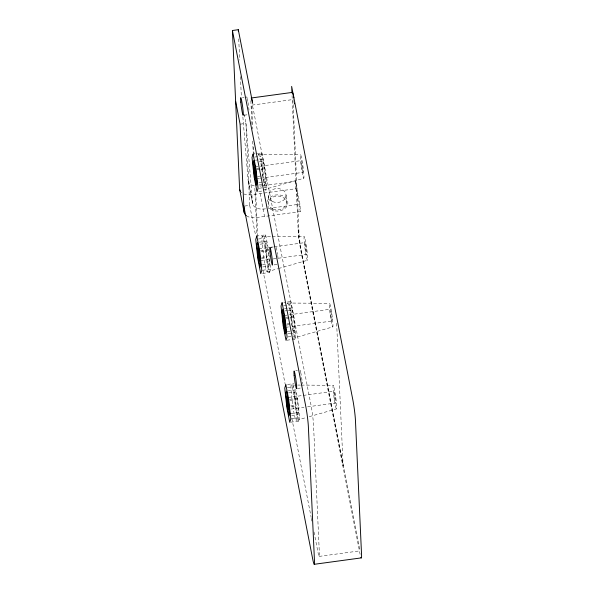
<?xml version="1.0" encoding="UTF-8"?>
<svg xmlns="http://www.w3.org/2000/svg" width="594" height="594" viewBox="0 0 594 594"><rect width="100%" height="100%" fill="white"/><g stroke="black" fill="none" stroke-linecap="round" stroke-linejoin="round"><path stroke-width="0.45" stroke-dasharray="2.97 2.23" d="M261.909 152.888L264.805 167.723L266.899 187.199L265.837 190.518L262.942 175.69L260.848 156.215L261.909 152.888L253.965 153.972L253.541 144.765M258.977 184.994L265.154 184.155L263.291 174.599L261.88 161.494L262.593 159.259L259.066 159.734M265.154 184.155L265.867 181.92L264.464 168.807L262.593 159.259M262.503 273.448L269.565 272.483L266.669 257.655L264.575 238.179L265.637 234.853L257.692 235.937M262.704 266.958L268.882 266.119L267.01 256.563L265.607 243.458L266.32 241.223L259.259 242.181M268.882 266.119L269.594 263.885L268.184 250.772L266.32 241.223M269.565 272.483L270.619 269.164L269.097 254.997M286.909 340.228L294.854 339.152L291.958 324.317L289.865 304.841L290.919 301.522L283.865 302.48M287.986 333.628L294.164 332.781L292.3 323.233L290.897 310.12L291.602 307.885L288.075 308.368M294.164 332.781L294.884 330.546L293.473 317.441L291.602 307.885M294.854 339.152L295.909 335.825L293.815 316.35L290.919 301.522M290.629 422.208L298.574 421.131L295.678 406.296L293.584 386.82L294.119 385.157M291.713 415.607L297.891 414.761L296.027 405.212L294.617 392.099L295.329 389.864L288.268 390.83M297.891 414.761L298.604 412.526L297.193 399.42L295.329 389.864M298.574 421.131L299.636 417.805L297.542 398.329L295.871 389.761M263.335 189.805L303.72 178.297A11.91 0.861 82.2 0 0 302.064 160.566A11.91 0.861 82.2 0 0 300.571 160.632A11.91 0.861 82.2 0 0 303.72 178.297M267.092 271.785L277.621 268.778M278.504 268.533L307.469 260.276M292.397 338.417L332.766 326.915A11.91 0.861 82.2 0 0 331.103 309.333A11.91 0.861 82.2 0 0 329.573 309.125A11.91 0.861 82.2 0 0 332.722 326.93M296.072 420.418A17.857 1.285 82.2 0 0 293.584 393.822A17.857 1.285 82.2 0 0 291.35 393.919A17.857 1.285 82.2 0 0 296.072 420.418L305.724 417.671M309.236 416.669L336.456 408.917A11.91 0.861 82.2 0 0 334.801 391.179A11.91 0.861 82.2 0 0 333.308 391.246A11.91 0.861 82.2 0 0 336.456 408.917M242.426 97.416L244.112 97.186M252.064 105.116L293.25 99.502A11.91 0.854 82.2 0 0 293.05 102.153L298.975 232.588A11.91 0.854 82.2 0 0 301.099 249.19L359.118 546.45A11.91 0.854 82.2 0 0 360.083 550.348M243.986 115.229L249.035 114.538M240.095 124.176L245.983 123.374L252.561 203.096A11.91 7.41 -11 0 0 264.664 208.947L267.382 208.576M254.67 157.054L260.848 156.215M255.531 160.217L258.182 159.86M259.236 161.85L261.88 161.494M255.153 166.884L301.321 160.595M256.86 168.8L264.805 167.723M256.519 169.891L260.046 169.409M260.929 169.29L264.464 168.807M257.648 176.411L262.942 175.69M256.757 178.683L259.474 178.311M260.38 178.193L302.918 172.394A5.955 0.431 82.2 0 0 302.094 163.536A5.955 0.431 82.2 0 0 301.351 163.565A5.955 0.431 82.2 0 0 302.918 172.394M258.806 182.878L262.34 182.395M263.224 182.276L265.867 181.92M262.919 185.707L260.202 186.078A11.91 7.41 -11 0 1 259.177 186.189M263.825 185.588L295.508 181.274L299.97 204.143L300.304 211.59L256.177 217.597A11.91 7.41 -11 0 1 247.045 216.164M258.954 188.276L266.899 187.199M258.784 191.483L264.078 190.763M295.508 181.274L295.842 188.729L251.715 194.735A11.91 7.41 -11 0 1 244.075 194.023M252.472 201.232L252.851 201.18M244.661 206.044L249.703 205.361L245.983 123.374L244.26 114.575M268.288 208.449L299.97 204.143M258.397 239.018L264.575 238.179M260.306 244.179L265.607 243.458M258.865 248.871L273.351 246.904M274.257 246.777L305.034 242.59M270.819 247.304L273.344 246.956M260.588 250.765L268.525 249.688L269.008 254.113M261.122 251.73L268.184 250.772M261.716 257.284L267.01 256.563M261.375 258.375L266.669 257.655M260.491 260.662L269.542 259.43M273.166 258.939L306.653 254.381A5.955 0.431 82.2 0 0 305.843 245.656A5.955 0.431 82.2 0 0 305.056 245.419A5.955 0.431 82.2 0 0 306.63 254.381M262.533 264.842L269.594 263.885M274.064 264.887L278.267 264.315M262.682 270.24L270.619 269.164M283.687 305.68L289.865 304.841M284.548 308.85L287.192 308.486M284.719 310.966L287.362 310.603M288.246 310.484L290.897 310.12M284.17 315.511L330.338 309.229M285.877 317.434L293.815 316.35M286.412 318.399L289.055 318.042M289.939 317.916L293.473 317.441M287.006 323.953L290.54 323.47M286.657 325.037L290.191 324.562M285.759 327.309L288.476 326.945M292.099 326.448L331.927 321.027A5.955 0.431 82.2 0 0 331.118 312.229A5.955 0.431 82.2 0 0 330.353 312.125A5.955 0.431 82.2 0 0 331.927 321.027M286.939 331.63L294.884 330.546M287.971 336.909L295.909 335.825M295.767 370.663L297.446 370.433M287.585 384.459L293.763 383.62M287.407 387.659L293.584 386.82M297.327 388.476L302.368 387.793M288.439 392.946L294.617 392.099M287.89 397.497L302.376 395.53M303.274 395.404L334.051 391.216M289.597 399.413L297.542 398.329M290.132 400.378L297.193 399.42M290.733 405.932L296.027 405.212M291.268 406.897L295.678 406.296M291.298 409.051L303.972 407.328M307.595 406.831L335.655 403.014A5.955 0.431 82.2 0 0 334.83 394.149A5.955 0.431 82.2 0 0 334.08 394.178A5.955 0.431 82.2 0 0 335.655 403.014M290.659 413.61L298.604 412.526M291.691 418.889L299.636 417.805M319.178 556.4L360.365 550.794M258.531 154.41L300.519 154.7M262.288 236.397L271.413 236.464M272.327 236.464L304.269 236.687M287.563 303.037L329.544 303.326M291.268 385.023L294.008 385.038M297.653 385.068L300.393 385.083M301.307 385.09L333.256 385.313M295.842 188.729L300.304 211.59M260.075 193.599L264.538 216.461M265.637 234.853L268.525 249.688M242.879 117.003L248.099 180.227L252.561 203.096M248.173 180.873L252.636 203.735M262.927 270.248L285.105 383.858M291.84 418.391L311.182 517.463M311.36 518.369L311.887 521.094M314.018 532.001L317.931 552.056A11.91 0.854 82.2 0 0 319.379 553.749L313.543 425.178A14.887 1.069 82.2 0 0 310.885 404.432L253.311 109.459A11.91 0.854 82.2 0 0 251.863 107.766L252.829 129.039M249.703 205.361L255.546 235.269M336.642 323.292L343.117 465.882L298.5 237.333L292.07 95.664M286.063 195.032L286.397 202.487M268.228 195.99L268.562 203.438M255.687 191.944L257.789 238.194M251.938 124.458L250.883 101.329A14.887 1.069 82.2 0 1 250.861 100.557M252.695 141.112L253.282 154.069M254.833 188.298L256.979 235.484M238.721 38.892L239.679 60.046M240.429 76.596L241.35 96.829M254.277 185.885A11.91 7.41 -11 0 1 248.099 180.227M241.929 192.864A11.91 7.41 -11 0 1 241.357 192.397M267.27 201.544A10.417 8.123 -2.6 0 1 282.64 195.812A10.417 8.123 -2.6 0 1 284.444 208.88A10.417 8.123 -2.6 0 1 267.939 206.385M276.232 247.371A8.932 0.646 82.2 0 1 277.584 254.514M277.71 255.435A8.932 0.646 82.2 0 1 278.051 258.175M298.166 229.878A14.887 1.069 82.2 0 0 300.816 250.631L359.734 552.465A14.887 1.069 82.2 0 0 360.113 554.306M287.303 303.593A17.857 1.285 82.2 0 1 289.545 310.105A17.857 1.285 82.2 0 1 292.285 329.737M292.567 333.375A17.857 1.285 82.2 0 1 292.604 334.006M258.249 155.286A17.857 1.285 82.2 0 1 260.499 161.286A17.857 1.285 82.2 0 1 263.328 181.697M263.58 185.224A17.857 1.285 82.2 0 1 263.61 185.825M246.503 97.149A8.932 0.646 82.2 0 1 247.111 98.01M247.238 98.515A8.932 0.646 82.2 0 1 247.861 101.648M248.002 102.495A8.932 0.646 82.2 0 1 248.537 106.126M248.715 107.507A8.932 0.646 82.2 0 1 248.99 110.09M299.97 370.092A8.932 0.646 82.2 0 1 300.638 372.044M300.705 372.349A8.932 0.646 82.2 0 1 301.99 380.301M302.198 382.091A8.932 0.646 82.2 0 1 302.361 383.739M272.631 201.596A8.932 6.957 -2.6 0 0 286.07 195.396A8.932 6.957 -2.6 0 0 272.728 189.538A8.932 6.957 -2.6 0 0 272.631 201.596M272.965 209.051A8.932 6.957 -2.6 0 0 286.412 202.851A8.932 6.957 -2.6 0 0 273.069 196.993A8.932 6.957 -2.6 0 0 272.965 209.051M304.277 242.352A11.91 0.861 82.2 0 0 307.417 260.283A11.91 0.861 82.2 0 0 305.836 242.82A11.91 0.861 82.2 0 0 304.277 242.352M262.303 244.891A17.857 1.285 82.2 0 0 267.025 271.785A17.857 1.285 82.2 0 0 264.649 245.597A17.857 1.285 82.2 0 0 262.303 244.891"/><path stroke-width="0.89" d="M253.059 162.697L253.772 160.454L255.635 170.01L257.046 183.115L256.333 185.358L254.462 175.802L253.059 162.697L257.046 183.115M256.779 244.661L257.492 242.419L259.355 251.975L260.766 265.08L260.053 267.322L258.19 257.766L256.779 244.661L260.766 265.08M282.068 311.323L282.781 309.088L284.645 318.636L286.056 331.749L285.343 333.984L283.479 324.435L282.068 311.323L286.056 331.749M285.788 393.302L286.508 391.067L288.372 400.616L289.775 413.728L289.063 415.963L287.199 406.415L285.788 393.302L289.775 413.728M240.436 191.335A11.91 7.41 -11 0 1 239.612 188.885L232.417 30.502L238.298 29.7L252.695 103.445M251.136 98.01L292.322 92.404M314.226 564.3L361.293 557.892M232.417 30.502L305.724 406.081A14.887 1.069 82.2 0 1 308.383 426.826L314.471 560.988A14.887 1.069 82.2 0 1 312.667 558.872L243.822 206.163M235.632 101.307L240.095 124.176L244.075 211.746A11.91 7.41 -11 0 0 246.399 215.733M239.686 189.523L244.149 212.392M291.944 92.887L291.647 86.405L352.799 399.673A14.887 1.069 82.2 0 1 355.45 420.418L361.546 554.581A14.887 1.069 82.2 0 1 360.937 557.335M238.298 29.7L238.387 31.541M294.342 103.081A11.91 0.854 82.2 0 1 294.498 103.846M251.492 98.574A14.887 1.069 82.2 0 1 252.502 102.48M292.099 92.857A14.887 1.069 82.2 0 1 293.882 97.839M253.089 154.091L252.027 157.41L254.121 176.886L257.016 191.721L258.078 188.402L255.984 168.926L253.089 154.091M256.808 236.056L255.747 239.375L257.841 258.85L260.736 273.686L261.798 270.367L259.704 250.891L256.808 236.056M282.098 302.717L281.036 306.044L283.13 325.519L286.026 340.355L287.088 337.028L284.994 317.552L282.098 302.717M285.818 384.697L284.764 388.023L286.857 407.499L289.753 422.334L290.808 419.008L288.714 399.532L285.818 384.697M283.286 318.533A5.955 0.431 82.2 0 0 284.853 327.435A5.955 0.431 82.2 0 0 284.043 318.636A5.955 0.431 82.2 0 0 283.286 318.533M254.277 169.973A5.955 0.431 82.2 0 0 255.851 178.809A5.955 0.431 82.2 0 0 255.026 169.943A5.955 0.431 82.2 0 0 254.277 169.973M257.989 251.826A5.955 0.431 82.2 0 0 259.563 260.788A5.955 0.431 82.2 0 0 258.769 252.064A5.955 0.431 82.2 0 0 257.989 251.826M287.013 400.586A5.955 0.431 82.2 0 0 288.587 409.422A5.955 0.431 82.2 0 0 287.756 400.556A5.955 0.431 82.2 0 0 287.013 400.586M240.785 102.094A8.932 0.646 82.2 0 0 243.146 115.34A8.932 0.646 82.2 0 0 241.907 102.042A8.932 0.646 82.2 0 0 240.785 102.094M270.025 251.863A8.932 0.646 82.2 0 0 272.379 265.117A8.932 0.646 82.2 0 0 271.139 251.819A8.932 0.646 82.2 0 0 270.025 251.863M294.127 375.341A8.932 0.646 82.2 0 0 296.48 388.595A8.932 0.646 82.2 0 0 295.24 375.297A8.932 0.646 82.2 0 0 294.127 375.341"/></g></svg>
